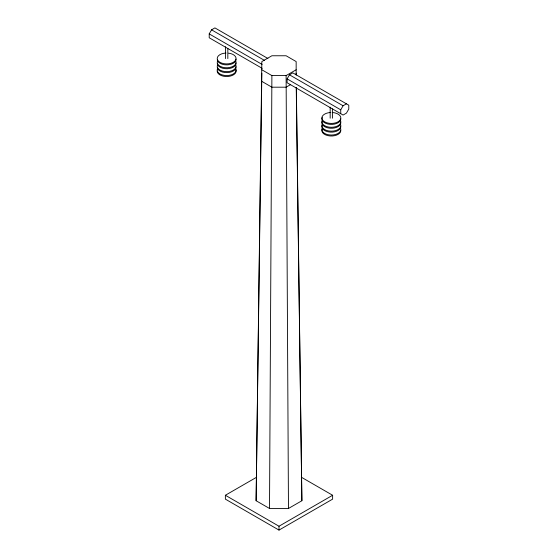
<?xml version="1.0" encoding="UTF-8"?>
<svg xmlns="http://www.w3.org/2000/svg" width="558" height="558" viewBox="0 0 558 558"><rect width="100%" height="100%" fill="white"/><g stroke="black" fill="none" stroke-linecap="round" stroke-linejoin="round"><path stroke-width="0.84" d="M296.361 87.997L301.885 500.735L288.472 508.478L269.514 508.478L271.892 75.581L261.841 69.778M261.841 73.182L256.108 500.735L269.514 508.478M256.108 500.735L261.841 61.568L271.892 55.765L286.108 55.765L296.159 61.568L296.159 74.821M262.211 68.362L209.215 37.77L209.215 33.898L211.566 29.832L214.914 27.9L267.91 58.499M287.112 78.873L289.456 74.807L292.81 72.875L348.785 105.19L348.785 109.061L346.434 113.121L343.086 115.06L287.112 82.737L287.112 78.873L340.736 109.828L340.736 113.699M340.736 109.828L343.086 105.769L346.434 103.83M271.892 75.581L286.108 75.581L296.159 69.778M290.418 84.704L286.108 87.194L271.892 87.194L261.841 81.384M301.348 477.209L332.624 495.267L332.624 499.138L279 530.1L225.376 499.138L225.376 495.267L256.652 477.209M225.376 495.267L279 526.229L332.624 495.267M211.566 29.832L264.443 60.369M289.456 74.807L343.086 105.769M209.215 33.898L262.1 64.428M296.159 73.182L296.186 74.925M296.242 87.473L301.885 500.735M288.472 508.478L286.108 75.581M332.54 108.887L332.54 118.198M330.169 107.192L330.169 118.198M279 526.229L279 530.1M227.831 48.434L227.831 58.597M225.46 46.746L225.46 58.597M340.833 130.537A9.479 5.475 0 0 1 330.113 135.964A9.479 5.475 0 0 1 322.196 129.121M340.513 128.152A9.479 5.475 0 0 1 331.354 135.043A9.479 5.475 0 0 1 322.196 128.152M340.513 120.409A9.479 5.475 0 0 1 331.354 127.301A9.479 5.475 0 0 1 322.196 120.409M340.833 122.795A9.479 5.475 0 0 1 330.113 128.221A9.479 5.475 0 0 1 322.196 121.379M332.177 112.507A9.479 5.475 0 0 1 339.424 120.835A9.479 5.475 0 0 1 323.284 120.835A9.479 5.475 0 0 1 330.531 112.507M340.833 118.924A9.479 5.475 0 0 1 330.113 124.35A9.479 5.475 0 0 1 322.196 117.508M340.513 124.281A9.479 5.475 0 0 1 331.354 131.172A9.479 5.475 0 0 1 322.196 124.281M236.048 62.963A9.416 5.441 0 0 1 227.252 68.739A9.416 5.441 0 0 1 217.243 63.661M235.567 60.599A9.416 5.441 0 0 1 227.252 67.769A9.416 5.441 0 0 1 217.411 61.282M340.833 126.666A9.479 5.475 0 0 1 330.113 132.093A9.479 5.475 0 0 1 322.196 125.25M236.048 59.092A9.416 5.441 0 0 1 227.252 64.868A9.416 5.441 0 0 1 217.243 59.79M228.494 53.143A9.416 5.441 0 0 1 234.234 61.694A9.416 5.441 0 0 1 218.38 61.087A9.416 5.441 0 0 1 226.039 53.045M236.048 66.834A9.416 5.441 0 0 1 227.252 72.61A9.416 5.441 0 0 1 217.243 67.532M235.567 64.47A9.416 5.441 0 0 1 227.252 71.64A9.416 5.441 0 0 1 217.411 65.147M235.804 69.638A9.479 5.475 0 0 1 227.887 76.481A9.479 5.475 0 0 1 217.167 71.054M235.804 68.669A9.479 5.475 0 0 1 226.646 75.56A9.479 5.475 0 0 1 217.487 68.669"/></g></svg>
